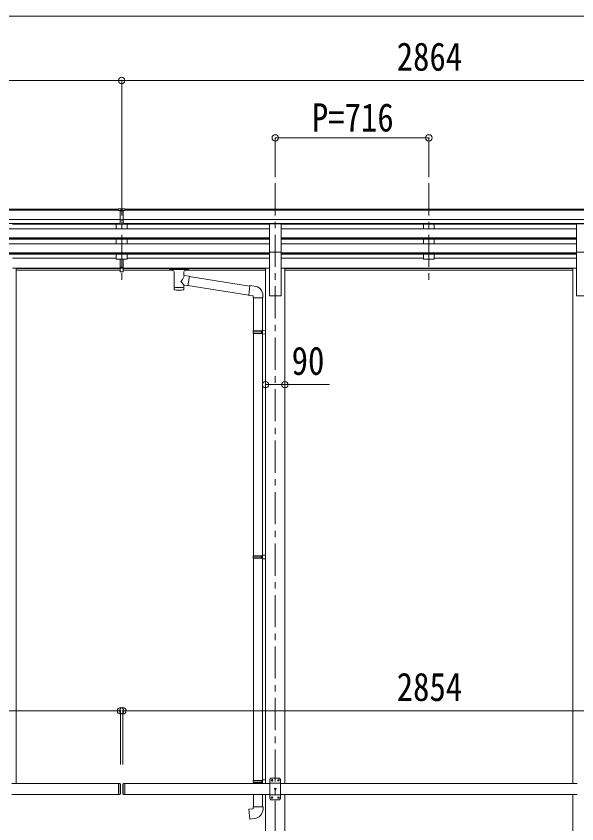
# Model space of a CAD drawing. Units: millimetres at full size, sheet at 1:30. Extents: x -8432 to 8432, y -5820 to 5820.
# Drawn here: x 2274 to 4888, y -2823 to 943 of the extents above; entities that cross this region are included whole.
import ezdxf
from ezdxf.enums import TextEntityAlignment as Align

# ---------------------------------------------------------------- set-up
doc = ezdxf.new("R2010")
doc.units = ezdxf.units.MM
doc.header["$LTSCALE"] = 30
doc.header["$PDMODE"] = 32
doc.header["$PDSIZE"] = 30
doc.linetypes.add('CHAIN1', pattern=[8, 5, -1, 1, -1])
for name, color, linetype, lineweight in [('0-1_本体', 5, 'CHAIN1', 9), ('0-3_ELV2', 4, 'Continuous', 9), ('0-6_OTH_LINE', 6, 'Continuous', 9), ('0-9_OUTLINE', 7, 'Continuous', 9)]:
    doc.layers.add(name, color=color, linetype=linetype, lineweight=lineweight)
doc.styles.add('ＭＳ ゴシック', font='')
doc.styles.get('ＭＳ ゴシック').set_extended_font_data('MS Gothic')

msp = doc.modelspace()

# ---------------------------------------------------------------- linework, layer by layer
at = {"layer": '0-1_本体'}
for p, q in [((2766.16, 163.59), (2766.16, -313.93)), ((3482.16, 163.59), (3482.16, -3510.82)), ((4198.16, 163.59), (4198.16, -313.93))]:
    msp.add_line(p, q, dxfattribs=at)
at = {"layer": '0-3_ELV2'}
for p, q in [((2749.66, 42.58), (624.66, 42.58)), ((2749.66, 36.15), (2749.66, 43.99)), ((2765.97, 38.12), (2759.66, 37.74)), ((2759.66, -27.48), (2759.66, 37.74)), ((2772.66, 37.8), (2765.97, 38.12)), ((2772.66, -27.48), (2772.66, 37.8)), ((5623.66, 42.58), (2782.66, 42.58)), ((2749.66, 37.36), (624.66, 37.36)), ((2749.66, 36.15), (2759.66, 36.15)), ((2759.66, 34.15), (2772.66, 34.15)), ((2772.66, 37.36), (2772.66, 37.36)), ((5623.66, 37.36), (2782.66, 37.36)), ((2759.66, -6.17), (624.66, -6.17)), ((2759.66, -24.02), (624.66, -24.02)), ((2759.66, -27.27), (2256.66, -27.27)), ((2741.16, -27.37), (2741.16, -49.23)), ((2759.66, -7.37), (2766.16, -7.53)), ((2759.66, -26.42), (2766.16, -26.81)), ((2766.16, -7.53), (2772.66, -7.37)), ((2766.16, -26.81), (2772.66, -26.42)), ((5623.66, -6.17), (2772.66, -6.17)), ((5623.66, -24.02), (2772.66, -24.02)), ((3454.66, -27.27), (2772.66, -27.27)), ((2791.16, -27.37), (2791.16, -49.23)), ((3454.66, -158.25), (3454.66, -26.45)), ((3454.66, -26.45), (3509.66, -26.45)), ((3509.66, -158.25), (3509.66, -26.45)), ((4886.66, -27.27), (3509.66, -27.27)), ((4173.16, -27.37), (4173.16, -49.23)), ((4223.16, -27.37), (4223.16, -49.23)), ((4886.66, -158.25), (4886.66, -26.45)), ((4886.66, -26.45), (4941.66, -26.45)), ((3454.66, -49.33), (2077.66, -49.33)), ((2791.16, -49.23), (2741.16, -49.23)), ((4886.66, -49.33), (3509.66, -49.33)), ((4223.16, -49.23), (4173.16, -49.23)), ((3454.66, -91.21), (2077.66, -91.21)), ((3454.66, -92.71), (2077.66, -92.71)), ((3454.66, -97.02), (2077.66, -97.02)), ((2741.16, -97.02), (2741.16, -119.34)), ((2791.16, -119.34), (2791.16, -97.02)), ((4886.66, -91.21), (3509.66, -91.21)), ((4886.66, -92.71), (3509.66, -92.71)), ((4886.66, -97.02), (3509.66, -97.02)), ((4173.16, -97.02), (4173.16, -119.34)), ((4223.16, -119.34), (4223.16, -97.02)), ((3454.66, -119.44), (2077.66, -119.44)), ((2791.16, -119.34), (2741.16, -119.34)), ((4886.66, -119.44), (3509.66, -119.44)), ((4223.16, -119.34), (4173.16, -119.34)), ((3454.66, -161.31), (2077.66, -161.31)), ((3454.66, -162.81), (2077.66, -162.81)), ((3454.66, -167.13), (2077.66, -167.13)), ((2741.16, -185.23), (2256.66, -185.23)), ((2741.16, -167.13), (2741.16, -190.17)), ((2791.16, -167.13), (2791.16, -190.17)), ((2791.16, -185.23), (3454.66, -185.23)), ((3454.66, -158.25), (3454.66, -360.82)), ((3454.66, -158.25), (3509.66, -158.25)), ((3509.66, -158.25), (3509.66, -360.82)), ((4886.66, -161.31), (3509.66, -161.31)), ((4886.66, -162.81), (3509.66, -162.81)), ((4886.66, -167.13), (3509.66, -167.13)), ((4173.16, -185.23), (3509.66, -185.23)), ((4173.16, -167.13), (4173.16, -190.17)), ((4223.16, -167.13), (4223.16, -190.17)), ((4886.66, -185.23), (4223.16, -185.23)), ((4886.66, -158.25), (4886.66, -360.82)), ((4886.66, -158.25), (4941.66, -158.25)), ((2791.16, -190.17), (2741.16, -190.17)), ((2759.66, -249.9), (2759.66, -190.17)), ((2772.66, -249.9), (2772.66, -190.17)), ((4223.16, -190.17), (4173.16, -190.17)), ((2274.36, -231.82), (2256.66, -231.82)), ((2274.36, -231.82), (2274.36, -2635.82)), ((2759.66, -232.25), (2274.36, -232.25)), ((2759.66, -233.64), (2274.36, -233.64)), ((2759.66, -241.33), (2274.36, -241.33)), ((2759.66, -227.66), (2772.66, -227.66)), ((2759.66, -233.06), (2772.66, -233.06)), ((2759.66, -248.83), (2766.16, -249.23)), ((2766.16, -249.23), (2772.66, -248.83)), ((2772.66, -232.24), (3436.96, -232.24)), ((2772.66, -233.64), (3436.96, -233.64)), ((3006.66, -241.33), (2772.66, -241.33)), ((3436.96, -241.33), (3060.66, -241.33)), ((3436.96, -231.82), (3436.96, -2635.82)), ((3436.96, -231.82), (3454.66, -231.82)), ((3527.36, -231.82), (3509.66, -231.82)), ((3527.36, -231.82), (3527.36, -2635.82)), ((4868.96, -232.24), (3527.36, -232.24)), ((4868.96, -233.64), (3527.36, -233.64)), ((4868.96, -241.33), (3527.36, -241.33)), ((4868.96, -231.82), (4868.96, -2635.82)), ((4868.96, -231.82), (4886.66, -231.82)), ((3454.66, -360.82), (3509.66, -360.82)), ((4886.66, -360.82), (4941.66, -360.82)), ((2254.16, -2635.82), (2751.16, -2635.82)), ((2751.16, -2635.82), (2751.16, -2685.82)), ((2759.16, -2635.82), (2751.16, -2635.82)), ((2759.16, -2635.82), (2759.16, -2685.82)), ((2761.16, -2637.82), (2759.16, -2635.82)), ((2773.16, -2635.82), (2773.16, -2685.82)), ((2781.16, -2635.82), (2781.16, -2685.82)), ((2781.16, -2635.82), (3457.16, -2635.82)), ((3462.16, -2610.82), (3457.16, -2615.82)), ((3457.16, -2615.82), (3457.16, -2705.82)), ((3507.16, -2633.52), (3457.16, -2633.52)), ((3502.16, -2610.82), (3462.16, -2610.82)), ((3465.9, -2620.4), (3465.06, -2620.4)), ((3468.42, -2621.24), (3469.26, -2621.24)), ((3495.9, -2620.4), (3495.06, -2620.4)), ((3498.42, -2621.24), (3499.26, -2621.24)), ((3502.16, -2610.82), (3507.16, -2615.82)), ((3507.16, -2705.82), (3507.16, -2615.82)), ((4889.16, -2635.82), (3507.16, -2635.82)), ((2761.16, -2637.82), (2761.16, -2683.82)), ((2771.16, -2637.82), (2771.16, -2683.82)), ((3480.9, -2660.4), (3480.06, -2660.4)), ((3483.42, -2661.24), (3484.26, -2661.24)), ((2254.16, -2685.82), (2751.16, -2685.82)), ((2759.16, -2685.82), (2751.16, -2685.82)), ((2761.16, -2683.82), (2759.16, -2685.82)), ((2771.16, -2683.82), (2773.16, -2685.82)), ((2773.16, -2685.82), (2781.16, -2685.82)), ((2781.16, -2685.82), (3457.16, -2685.82)), ((3437.16, -2685.82), (3437.16, -3410.82)), ((3507.16, -2688.12), (3457.16, -2688.12)), ((3462.16, -2710.82), (3457.16, -2705.82)), ((3462.16, -2710.82), (3502.16, -2710.82)), ((3465.9, -2700.4), (3465.06, -2700.4)), ((3468.42, -2701.24), (3469.26, -2701.24)), ((3495.9, -2700.4), (3495.06, -2700.4)), ((3498.42, -2701.24), (3499.26, -2701.24)), ((3502.16, -2710.82), (3507.16, -2705.82)), ((3507.16, -2685.82), (4889.16, -2685.82)), ((3527.16, -2685.82), (3527.16, -3410.82)), ((4869.16, -2685.82), (4869.16, -3410.82))]:
    msp.add_line(p, q, dxfattribs=at)
for points in [[(2749.66, 43.99), (2767.66, 44.15), (2782.66, 44.02)], [(2772.66, 36.19), (2782.66, 36.28), (2782.66, 44.02)], [(2772.66, -8.47), (2769.4, -8.55), (2766.16, -8.64), (2762.92, -8.55), (2759.66, -8.47)], [(2772.66, -27.48), (2766.16, -27.88), (2759.66, -27.48)], [(2772.66, -249.9), (2766.16, -250.3), (2759.66, -249.9)], [(2771.16, -2637.82), (2773.16, -2635.82), (2781.16, -2635.82)], [(3465.06, -2620.4), (3465.06, -2621.24), (3465.9, -2621.24)], [(3467.58, -2619.56), (3467.58, -2618.72), (3466.74, -2618.72), (3466.74, -2619.56)], [(3466.74, -2622.08), (3466.74, -2622.92), (3467.58, -2622.92), (3467.58, -2622.08)], [(3469.26, -2621.24), (3469.26, -2620.4), (3468.42, -2620.4)], [(3495.06, -2620.4), (3495.06, -2621.24), (3495.9, -2621.24)], [(3497.58, -2619.56), (3497.58, -2618.72), (3496.74, -2618.72), (3496.74, -2619.56)], [(3496.74, -2622.08), (3496.74, -2622.92), (3497.58, -2622.92), (3497.58, -2622.08)], [(3499.26, -2621.24), (3499.26, -2620.4), (3498.42, -2620.4)], [(3480.06, -2660.4), (3480.06, -2661.24), (3480.9, -2661.24)], [(3482.58, -2659.56), (3482.58, -2658.72), (3481.74, -2658.72), (3481.74, -2659.56)], [(3481.74, -2662.08), (3481.74, -2662.92), (3482.58, -2662.92), (3482.58, -2662.08)], [(3484.26, -2661.24), (3484.26, -2660.4), (3483.42, -2660.4)], [(3465.06, -2700.4), (3465.06, -2701.24), (3465.9, -2701.24)], [(3467.58, -2699.56), (3467.58, -2698.72), (3466.74, -2698.72), (3466.74, -2699.56)], [(3466.74, -2702.08), (3466.74, -2702.92), (3467.58, -2702.92), (3467.58, -2702.08)], [(3469.26, -2701.24), (3469.26, -2700.4), (3468.42, -2700.4)], [(3495.06, -2700.4), (3495.06, -2701.24), (3495.9, -2701.24)], [(3497.58, -2699.56), (3497.58, -2698.72), (3496.74, -2698.72), (3496.74, -2699.56)], [(3496.74, -2702.08), (3496.74, -2702.92), (3497.58, -2702.92), (3497.58, -2702.08)], [(3499.26, -2701.24), (3499.26, -2700.4), (3498.42, -2700.4)]]:
    msp.add_lwpolyline(points, dxfattribs=at)
for centre in [(3467.16, -2620.82), (3497.16, -2620.82), (3482.16, -2660.82), (3467.16, -2700.82), (3497.16, -2700.82)]:
    msp.add_circle(centre, 3.5, dxfattribs=at)
for centre, start, end in [((3465.9, -2619.56), 270, 0), ((3465.9, -2622.08), 0, 90), ((3468.42, -2619.56), 180, 270), ((3468.42, -2622.08), 90, 180), ((3495.9, -2619.56), 270, 0), ((3495.9, -2622.08), 0, 90), ((3498.42, -2619.56), 180, 270), ((3498.42, -2622.08), 90, 180), ((3480.9, -2659.56), 270, 0), ((3480.9, -2662.08), 0, 90), ((3483.42, -2659.56), 180, 270), ((3483.42, -2662.08), 90, 180), ((3465.9, -2699.56), 270, 0), ((3465.9, -2702.08), 0, 90), ((3468.42, -2699.56), 180, 270), ((3468.42, -2702.08), 90, 180), ((3495.9, -2699.56), 270, 0), ((3495.9, -2702.08), 0, 90), ((3498.42, -2699.56), 180, 270), ((3498.42, -2702.08), 90, 180)]:
    msp.add_arc(centre, 0.84, start, end, dxfattribs=at)
msp.add_ellipse((2790.73, 39.63), major_axis=(24.57, 1.51), ratio=0.121868, start_param=3.1340826, end_param=3.1409615, dxfattribs=at)
at = {"layer": '0-6_OTH_LINE'}
for p, q in [((598.16, 942.58), (5650.16, 942.58)), ((2766.16, 642.58), (618.16, 642.58)), ((5630.16, 642.58), (2766.16, 642.58)), ((2766.16, 642.58), (2766.16, 133)), ((3482.16, 374.93), (3482.16, 192.47)), ((3482.16, 374.93), (4198.16, 374.93)), ((4198.16, 374.93), (4198.16, 192.47)), ((3436.96, -775.51), (3526.96, -775.51)), ((3526.96, -775.51), (3735.46, -775.51)), ((623.16, -2296.07), (2761.16, -2296.07)), ((2761.16, -2296.07), (2761.16, -2546.07)), ((2771.16, -2296.07), (2771.16, -2546.07)), ((2771.16, -2296.07), (5625.16, -2296.07))]:
    msp.add_line(p, q, dxfattribs=at)
for p in [(2766.16, 642.58), (3482.16, 374.93), (4198.16, 374.93), (3436.96, -775.51), (3526.96, -775.51), (2761.16, -2296.07), (2771.16, -2296.07)]:
    msp.add_point(p, dxfattribs=at)
at = {"layer": '0-9_OUTLINE'}
for p, q in [((2990.16, -234.42), (2990.16, -240.18)), ((2992.16, -233.75), (3075.16, -233.75)), ((2992.16, -235.93), (3075.16, -235.93)), ((2992.16, -240.84), (3006.66, -240.84)), ((3006.66, -246.48), (3006.66, -239.94)), ((3010.76, -247.4), (3010.74, -332.84)), ((3056.56, -266.15), (3056.56, -247.4)), ((3060.66, -246.48), (3060.66, -239.94)), ((3060.66, -240.84), (3075.16, -240.84)), ((3077.16, -234.42), (3077.16, -240.18)), ((3081.78, -270.05), (3056.56, -266.14)), ((3081.78, -270.05), (3074.76, -315.31)), ((3362.77, -315.71), (3081.47, -272.07)), ((3056.58, -332.84), (3056.56, -312.18)), ((3056.56, -312.49), (3074.76, -315.31)), ((3359.1, -357.64), (3075.03, -313.57)), ((3383.77, -315.67), (3362.94, -313.85)), ((3378.85, -371.41), (3424.85, -371.41)), ((3380.96, -371.41), (3380.96, -524.88)), ((3422.96, -371.41), (3422.96, -522.33)), ((3424.85, -371.41), (3424.85, -360.5)), ((3378.96, -526.88), (3379.96, -524.88)), ((3378.96, -526.88), (3422.96, -526.88)), ((3378.96, -526.88), (3378.96, -534.88)), ((3379.96, -524.88), (3422.96, -524.88)), ((3418.48, -526.88), (3418.05, -524.88)), ((3420.96, -522.38), (3436.96, -521.91)), ((3420.96, -524.38), (3420.96, -522.38)), ((3420.96, -524.38), (3422.96, -524.38)), ((3436.96, -521.91), (3436.96, -539.86)), ((3378.96, -534.88), (3422.96, -534.88)), ((3378.96, -534.88), (3379.96, -536.88)), ((3379.96, -536.88), (3422.96, -536.88)), ((3380.96, -536.88), (3380.96, -1573.07)), ((3420.96, -539.38), (3420.96, -537.38)), ((3420.96, -539.38), (3436.96, -539.86)), ((3422.96, -539.44), (3422.96, -1570.51)), ((3378.96, -1575.07), (3379.96, -1573.07)), ((3378.96, -1575.07), (3422.96, -1575.07)), ((3378.96, -1575.07), (3378.96, -1583.07)), ((3379.96, -1573.07), (3422.96, -1573.07)), ((3418.48, -1575.07), (3418.05, -1573.07)), ((3420.96, -1570.57), (3436.96, -1570.1)), ((3420.96, -1572.57), (3420.96, -1570.57)), ((3420.96, -1572.57), (3422.96, -1572.57)), ((3436.96, -1570.1), (3436.96, -1588.04)), ((3378.96, -1583.07), (3422.96, -1583.07)), ((3378.96, -1583.07), (3379.96, -1585.07)), ((3379.96, -1585.07), (3422.96, -1585.07)), ((3380.96, -1585.07), (3380.96, -2621.26)), ((3420.96, -1587.57), (3420.96, -1585.57)), ((3420.96, -1587.57), (3436.96, -1588.04)), ((3422.96, -1587.63), (3422.96, -2618.7)), ((3378.96, -2623.26), (3379.96, -2621.26)), ((3378.96, -2623.26), (3422.96, -2623.26)), ((3378.96, -2623.26), (3378.96, -2631.26)), ((3378.96, -2631.26), (3422.96, -2631.26)), ((3378.96, -2631.26), (3379.96, -2633.26)), ((3379.96, -2621.26), (3422.96, -2621.26)), ((3379.96, -2633.26), (3422.96, -2633.26)), ((3380.96, -2633.26), (3380.96, -2635.82)), ((3418.48, -2623.26), (3418.05, -2621.26)), ((3420.96, -2618.76), (3436.96, -2618.29)), ((3420.96, -2620.76), (3420.96, -2618.76)), ((3420.96, -2620.76), (3422.96, -2620.76)), ((3420.96, -2635.76), (3420.96, -2633.76)), ((3420.96, -2635.76), (3422.96, -2635.82)), ((3436.96, -2618.29), (3436.96, -2635.82)), ((3380.96, -2685.82), (3380.96, -2743.26)), ((3422.96, -2685.82), (3422.96, -2743.26)), ((3378.96, -2743.26), (3424.96, -2743.26)), ((3378.96, -2753.26), (3378.96, -2743.26)), ((3424.96, -2743.26), (3424.96, -2754.18))]:
    msp.add_line(p, q, dxfattribs=at)
for points in [[(2990.16, -234.42), (2990.2, -234.22), (2990.28, -234.08), (2990.38, -233.99), (2990.48, -233.93), (2990.6, -233.88), (2990.89, -233.82), (2991.38, -233.78), (2991.93, -233.76), (2992.16, -233.75)], [(2990.16, -240.18), (2990.2, -240.37), (2990.28, -240.51), (2990.38, -240.6), (2990.48, -240.66), (2990.6, -240.71), (2990.89, -240.77), (2991.38, -240.82), (2991.93, -240.84), (2992.16, -240.84)], [(3075.16, -233.75), (3075.51, -233.76), (3076.04, -233.78), (3076.49, -233.83), (3076.8, -233.91), (3076.97, -234.01), (3077.09, -234.15), (3077.15, -234.33), (3077.16, -234.42)], [(3075.16, -240.84), (3075.51, -240.84), (3076.04, -240.81), (3076.49, -240.76), (3076.8, -240.68), (3076.97, -240.58), (3077.09, -240.44), (3077.15, -240.26), (3077.16, -240.18)], [(3362.94, -313.85), (3358.93, -359.67), (3378.85, -361.41), (3378.85, -371.41)], [(3418.48, -526.88), (3418.48, -534.88), (3418.05, -536.88)], [(3420.96, -537.38), (3422.96, -537.38), (3422.96, -524.38)], [(3418.48, -1575.07), (3418.48, -1583.07), (3418.05, -1585.07)], [(3420.96, -1585.57), (3422.96, -1585.57), (3422.96, -1572.57)], [(3418.48, -2623.26), (3418.48, -2631.26), (3418.05, -2633.26)], [(3420.96, -2633.76), (3422.96, -2633.76), (3422.96, -2620.76)], [(3383.88, -2799.01), (3363.05, -2800.83), (3359.04, -2755), (3378.96, -2753.26)]]:
    msp.add_lwpolyline(points, dxfattribs=at)
for centre, start, end in [((3379.85, -360.5), 0, 85), ((3379.96, -2754.18), 275, 0)]:
    msp.add_arc(centre, 45, start, end, dxfattribs=at)
for centre, major_axis, ratio, start_param, end_param in [((2992.16, -236.15), (2, 0), 0.109601, 1.5707963, 3.1415927), ((3033.66, -239.94), (27, 0), 0.070066, 6.2831853, 9.424778), ((3044.66, -243.92), (16, 0), 0.361356, 6.2636979, 6.2831853), ((3075.16, -236.15), (2, 0), 0.109601, 0, 1.5707963), ((3033.66, -292.69), (-22.81, -26.62), 0.234429, 1.6855472, 3.1268519), ((3036.21, -290.04), (20.32, -22.25), 0.045535, 0.0389954, 1.3075346), ((3033.66, -332.84), (22.92, 0), 0.101955, 3.1415499, 6.2833984), ((3033.66, -320.4), (22.91, 0), 0.122865, 3.1415927, 6.2831853)]:
    msp.add_ellipse(centre, major_axis=major_axis, ratio=ratio, start_param=start_param, end_param=end_param, dxfattribs=at)

# ---------------------------------------------------------------- texts
at = {"layer": '0-6_OTH_LINE', "color": 7, "style": 'ＭＳ ゴシック', "width": 0.85}
for s, p in [('2864', (4048.16, 648.58)), ('P=716', (3652.66, 364.93)), ('90', (3558.46, -769.69)), ('2854', (4048.16, -2290.07))]:
    msp.add_text(s, height=132, dxfattribs=at).set_placement(p, align=Align.BOTTOM_LEFT)

doc.saveas('drawing.dxf')
